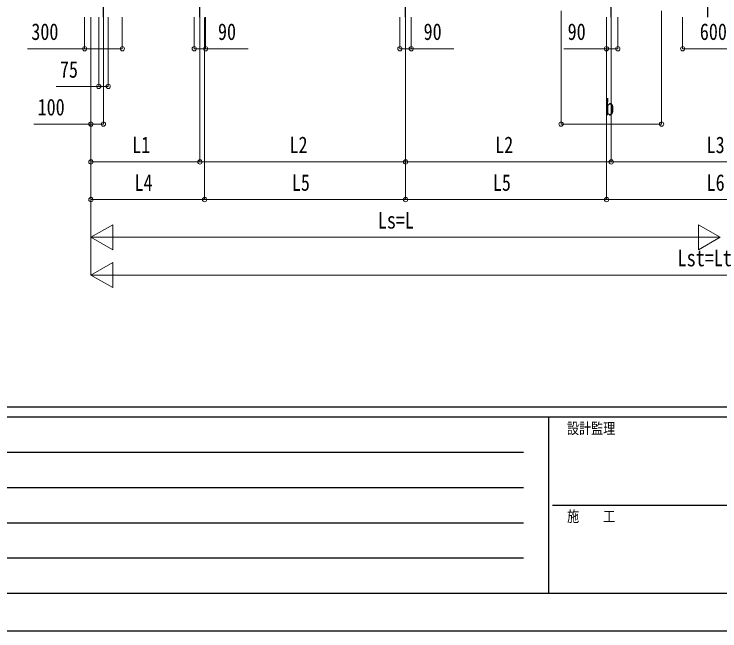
# Model space of a CAD drawing. Units: millimetres, scale not verified. Extents: x -16820 to 16820, y -11880 to 11880.
# Drawn here: x -9474 to -3856, y -11880 to -6975 of the extents above; entities that cross this region are included whole.
import ezdxf
from ezdxf.enums import TextEntityAlignment as Align

# ---------------------------------------------------------------- set-up
doc = ezdxf.new("R2010")
doc.units = ezdxf.units.MM
doc.header["$LTSCALE"] = 60
doc.layers.add('0-4_YKK_12', color=2, linetype='Continuous')
doc.layers.add('0-8_YKK_ZWAK', color=7, linetype='Continuous')
doc.layers.add('0-7_YKK_D', color=6, linetype='Continuous', lineweight=18)
doc.styles.add('ＭＳ ゴシック', font='')
doc.styles.get('ＭＳ ゴシック').set_extended_font_data('MS Gothic')

msp = doc.modelspace()

# ---------------------------------------------------------------- linework, layer by layer
at = {"layer": '0-4_YKK_12'}
for p, q in [((-7994.92, -7000), (-7994.92, -3379.97)), ((-6357.92, -7000), (-6357.92, -3379.97)), ((-4720.92, -7000), (-4720.92, -3379.97)), ((-8762.92, -7000), (-8762.92, -3752.5)), ((-3952.92, -7000), (-3952.92, -3752.5))]:
    msp.add_line(p, q, dxfattribs=at)
at = {"layer": '0-7_YKK_D'}
for p, q in [((-5120.78, -6950), (-5120.78, -7851)), ((-4320.78, -6950), (-4320.78, -7851)), ((-8912.92, -7000), (-8912.92, -7251)), ((-8862.92, -7000.01), (-8862.92, -8151)), ((-8862.92, -7000.01), (-8862.92, -7851)), ((-8862.92, -7000.01), (-8862.92, -8751)), ((-8862.92, -7000.01), (-8862.92, -9051)), ((-8862.92, -7000.01), (-8862.92, -8451)), ((-8800.42, -7000), (-8800.42, -7551)), ((-8762.92, -7001), (-8762.92, -7851)), ((-8725.42, -7000), (-8725.42, -7551)), ((-8612.92, -7000), (-8612.92, -7251)), ((-8040.12, -7000), (-8040.12, -7251)), ((-7994.92, -7001), (-7994.92, -8151)), ((-7994.92, -7002), (-7994.92, -8151)), ((-7957.92, -7001), (-7957.92, -8451)), ((-7949.72, -7000), (-7949.72, -7251)), ((-6403.12, -7000), (-6403.12, -7251)), ((-6357.92, -7000), (-6357.92, -8151)), ((-6357.92, -7000), (-6357.92, -8151)), ((-6357.92, -7000), (-6357.92, -8451)), ((-6357.92, -7000), (-6357.92, -8451)), ((-6312.72, -7000), (-6312.72, -7251)), ((-4759.12, -7000), (-4759.12, -7251)), ((-4757.92, -7001), (-4757.92, -8451)), ((-4757.92, -7001), (-4757.92, -8451)), ((-4720.92, -7001), (-4720.92, -8151)), ((-4720.92, -7001), (-4720.92, -8151)), ((-4668.72, -7000), (-4668.72, -7251)), ((-4152.92, -7000), (-4152.92, -7251)), ((-4152.92, -7250), (-3552.92, -7250)), ((-5120.78, -7850), (-4320.78, -7850)), ((-7957.92, -8126.58), (-7957.92, -8451)), ((-8862.92, -8150), (-7994.92, -8150)), ((-7994.92, -8150), (-6357.92, -8150)), ((-6357.92, -8150), (-4720.92, -8150)), ((-2991.92, -8150), (-4720.92, -8150)), ((-7957.92, -8450), (-8862.92, -8450)), ((-6357.92, -8450), (-7957.92, -8450)), ((-6357.92, -8450), (-4757.92, -8450)), ((-4757.92, -8450), (-2954.92, -8450)), ((-8862.92, -8750), (-8689.72, -8650)), ((-8689.72, -8850), (-8689.72, -8650)), ((-3852.92, -8750), (-4026.13, -8650)), ((-4026.13, -8650), (-4026.13, -8850)), ((-8862.92, -8750), (-8689.72, -8850)), ((-8862.92, -8750), (-8516.51, -8750)), ((-8662.92, -8750), (-4052.92, -8750)), ((-3852.92, -8750), (-4199.33, -8750)), ((-3852.92, -8750), (-4026.13, -8850)), ((-8862.92, -9050), (-8689.72, -8950)), ((-8689.72, -9150), (-8689.72, -8950)), ((-8862.92, -9050), (-8689.72, -9150)), ((-8862.92, -9050), (-8516.51, -9050)), ((-8662.92, -9050), (950.08, -9050))]:
    msp.add_line(p, q, dxfattribs=at)
for points in [[(-8612.92, -7250), (-8912.92, -7250), (-9367.32, -7250)], [(-8040.12, -7250), (-7949.72, -7250), (-7610.52, -7250)], [(-6403.12, -7250), (-6312.72, -7250), (-5973.52, -7250)], [(-4668.72, -7250), (-4759.12, -7250), (-5098.32, -7250)], [(-8725.42, -7550), (-8800.42, -7550), (-9139.62, -7550)], [(-8762.92, -7850), (-8862.92, -7850), (-9317.32, -7850)]]:
    msp.add_lwpolyline(points, dxfattribs=at)
for centre in [(-8912.92, -7250), (-8612.92, -7250), (-8040.12, -7250), (-7949.72, -7250), (-6403.12, -7250), (-6312.72, -7250), (-4759.12, -7250), (-4668.72, -7250), (-4152.92, -7250), (-8800.42, -7550), (-8725.42, -7550), (-8862.92, -7850), (-8762.92, -7850), (-5120.78, -7850), (-4320.78, -7850), (-8862.92, -8150), (-7994.92, -8150), (-7994.92, -8150), (-6357.92, -8150), (-6357.92, -8150), (-4720.92, -8150), (-4720.92, -8150), (-8862.92, -8450), (-7957.92, -8450), (-7957.92, -8450), (-6357.92, -8450), (-6357.92, -8450), (-4757.92, -8450), (-4757.92, -8450)]:
    msp.add_circle(centre, 17, dxfattribs=at)
at = {"layer": '0-8_YKK_ZWAK'}
for p, q in [((15580.08, -10100), (-15619.92, -10100)), ((-5219.92, -10180), (-15619.92, -10180)), ((-5219.92, -10180), (-5219.92, -11580)), ((-19.92, -10180), (-5219.92, -10180)), ((-15449.92, -10460), (-5419.92, -10460)), ((-15449.92, -10740), (-5419.92, -10740)), ((-5189.92, -10880), (-19.92, -10880)), ((-15449.92, -11020), (-5419.92, -11020)), ((-15449.92, -11300), (-5419.92, -11300)), ((-15619.92, -11580), (-5219.92, -11580)), ((-5219.92, -11580), (-19.92, -11580))]:
    msp.add_line(p, q, dxfattribs=at)
msp.add_lwpolyline([(-16820, -11880), (16820, -11880), (16820, 11880), (-16820, 11880)], close=True, dxfattribs=at)

# ---------------------------------------------------------------- texts
at = {"layer": '0-7_YKK_D', "style": 'ＭＳ ゴシック', "width": 0.8}
for s, p in [('300', (-9337.32, -7220)), ('90', (-7851.72, -7220)), ('90', (-6214.72, -7220)), ('90', (-5068.32, -7220)), ('600', (-4016.12, -7220)), ('75', (-9109.62, -7520)), ('100', (-9287.32, -7820)), ('b', (-4768.78, -7820)), ('L1', (-8534.52, -8120)), ('L2', (-7282.02, -8120)), ('L2', (-5645.02, -8120)), ('L3', (-3962.02, -8120)), ('L4', (-8516.02, -8420)), ('L5', (-7263.52, -8420)), ('L5', (-5663.52, -8420)), ('L6', (-3962.02, -8420)), ('Ls=L', (-6578.72, -8720)), ('Lst=Lt', (-4192.42, -9020))]:
    msp.add_text(s, height=132, dxfattribs=at).set_placement(p, align=Align.BOTTOM_LEFT)
at = {"layer": '0-8_YKK_ZWAK', "style": 'ＭＳ ゴシック', "width": 0.8}
for s, p in [('設計監理', (-5073.25, -10340)), ('施\u3000\u3000工', (-5073.25, -11040))]:
    msp.add_text(s, height=87.98, dxfattribs=at).set_placement(p, align=Align.BOTTOM_LEFT)

doc.saveas('drawing.dxf')
